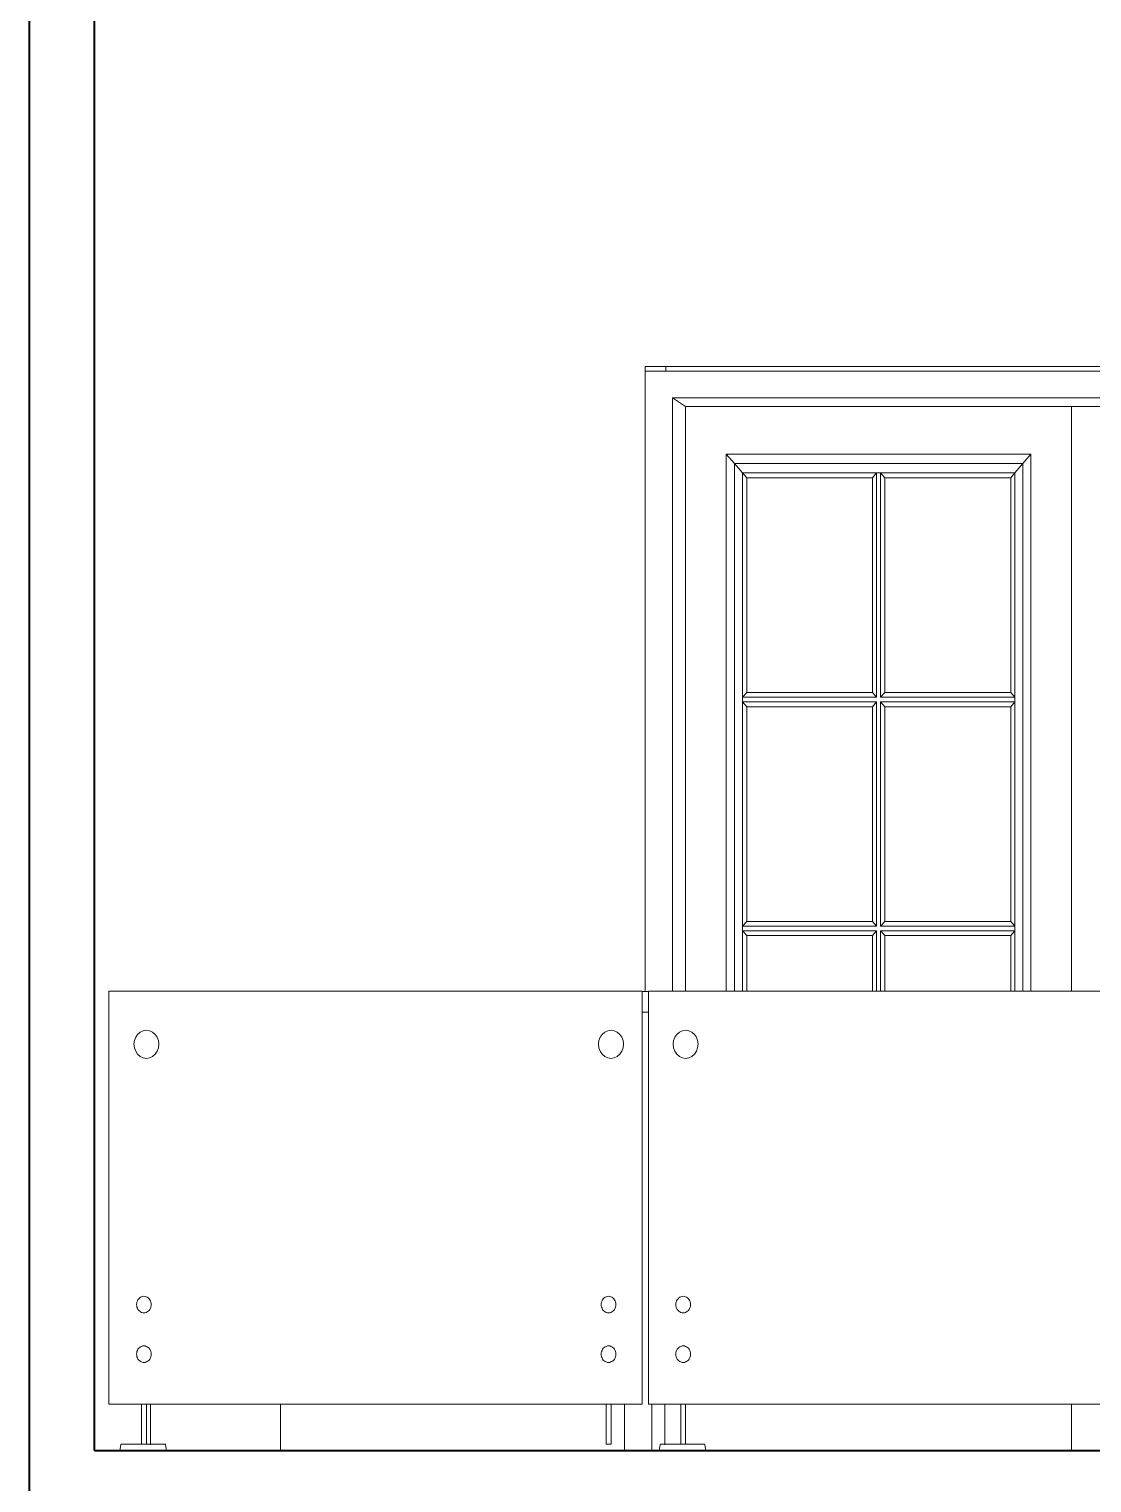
# Model space of a CAD drawing. Header units: inches. Extents: x 136316 to 139491, y -21083 to -17511.
# Drawn here: x 138058 to 138140.3, y -19955.7 to -19843.1 of the extents above; entities that cross this region are included whole.
import ezdxf

# ---------------------------------------------------------------- set-up
doc = ezdxf.new("R2010")
doc.units = ezdxf.units.IN
doc.header["$LTSCALE"] = 0.5
doc.header["$MEASUREMENT"] = 0
for name, color, linetype, lineweight in [('HACTH', 253, 'Continuous', 9), ('wall', 1, 'Continuous', 40), ('window', 4, 'Continuous', 13)]:
    doc.layers.add(name, color=color, linetype=linetype, lineweight=lineweight)

msp = doc.modelspace()

# ---------------------------------------------------------------- linework, layer by layer
at = {"layer": 'HACTH'}
msp.add_line((138077.46, -19953.19), (138077.46, -19949.61), dxfattribs=at)
at = {"layer": 'wall'}
for p, q in [((138057.97, -19727.19), (138057.97, -19967.19)), ((138063.03, -19953.19), (138063.03, -19727.19)), ((138063.03, -19953.19), (138065.01, -19953.19)), ((138065.01, -19953.19), (138068.62, -19953.19)), ((138068.62, -19953.19), (138077.46, -19953.19)), ((138077.46, -19953.19), (138106.22, -19953.19)), ((138106.22, -19953.19), (138106.8, -19953.19)), ((138106.8, -19953.19), (138110.41, -19953.19)), ((138110.41, -19953.19), (138138.76, -19953.19)), ((138138.76, -19953.19), (138146.03, -19953.19))]:
    msp.add_line(p, q, dxfattribs=at)
at = {"layer": 'window'}
for p, q in [((138105.71, -19869.19), (138105.71, -19917.61)), ((138105.71, -19869.19), (138201.71, -19869.19)), ((138105.71, -19869.56), (138201.71, -19869.56)), ((138107.31, -19869.56), (138107.31, -19869.19)), ((138107.83, -19871.62), (138108.85, -19872.3)), ((138199.6, -19871.62), (138107.83, -19871.62)), ((138107.83, -19871.62), (138107.83, -19917.61)), ((138108.85, -19872.3), (138108.85, -19917.61)), ((138108.85, -19872.3), (138198.58, -19872.3)), ((138138.76, -19917.61), (138138.76, -19872.3)), ((138112, -19875.98), (138112, -19917.61)), ((138135.61, -19875.98), (138112, -19875.98)), ((138112, -19875.98), (138112.63, -19876.72)), ((138112.63, -19876.72), (138112.63, -19917.61)), ((138134.98, -19876.72), (138112.63, -19876.72)), ((138112.63, -19876.72), (138113.26, -19877.45)), ((138134.98, -19876.72), (138134.35, -19877.45)), ((138135.61, -19875.98), (138134.98, -19876.72)), ((138134.98, -19876.72), (138134.98, -19917.61)), ((138135.61, -19917.61), (138135.61, -19875.98)), ((138113.26, -19877.45), (138113.26, -19917.61)), ((138113.26, -19877.45), (138134.35, -19877.45)), ((138113.58, -19877.82), (138113.26, -19877.45)), ((138113.58, -19877.82), (138113.58, -19894.46)), ((138123.33, -19877.82), (138113.58, -19877.82)), ((138123.33, -19877.82), (138123.65, -19877.45)), ((138123.33, -19894.46), (138123.33, -19877.82)), ((138123.65, -19877.45), (138123.65, -19894.82)), ((138123.96, -19894.82), (138123.96, -19877.45)), ((138123.96, -19877.45), (138124.28, -19877.82)), ((138134.04, -19877.82), (138124.28, -19877.82)), ((138124.28, -19877.82), (138124.28, -19894.46)), ((138134.04, -19877.82), (138134.35, -19877.45)), ((138134.04, -19894.46), (138134.04, -19877.82)), ((138134.35, -19917.61), (138134.35, -19877.45)), ((138113.26, -19894.82), (138113.58, -19894.46)), ((138123.65, -19894.82), (138113.26, -19894.82)), ((138113.58, -19894.46), (138123.33, -19894.46)), ((138123.65, -19894.82), (138123.33, -19894.46)), ((138124.28, -19894.46), (138123.96, -19894.82)), ((138134.35, -19894.82), (138123.96, -19894.82)), ((138124.28, -19894.46), (138134.04, -19894.46)), ((138134.04, -19894.46), (138134.35, -19894.82)), ((138113.26, -19895.19), (138123.65, -19895.19)), ((138113.58, -19895.56), (138113.26, -19895.19)), ((138123.33, -19895.56), (138113.58, -19895.56)), ((138113.58, -19895.56), (138113.58, -19912.2)), ((138123.33, -19895.56), (138123.65, -19895.19)), ((138123.33, -19912.2), (138123.33, -19895.56)), ((138123.65, -19895.19), (138123.65, -19912.56)), ((138123.96, -19912.56), (138123.96, -19895.19)), ((138123.96, -19895.19), (138134.35, -19895.19)), ((138123.96, -19895.19), (138124.28, -19895.56)), ((138124.28, -19895.56), (138124.28, -19912.2)), ((138134.04, -19895.56), (138124.28, -19895.56)), ((138134.35, -19895.19), (138134.04, -19895.56)), ((138134.04, -19912.2), (138134.04, -19895.56)), ((138113.26, -19912.56), (138113.58, -19912.2)), ((138123.65, -19912.56), (138113.26, -19912.56)), ((138113.26, -19912.93), (138123.65, -19912.93)), ((138113.58, -19913.3), (138113.26, -19912.93)), ((138113.58, -19912.2), (138123.33, -19912.2)), ((138123.65, -19912.56), (138123.33, -19912.2)), ((138123.65, -19912.93), (138123.33, -19913.3)), ((138123.65, -19912.93), (138123.65, -19917.61)), ((138124.28, -19912.2), (138123.96, -19912.56)), ((138134.35, -19912.56), (138123.96, -19912.56)), ((138123.96, -19917.61), (138123.96, -19912.93)), ((138123.96, -19912.93), (138134.35, -19912.93)), ((138123.96, -19912.93), (138124.28, -19913.3)), ((138124.28, -19912.2), (138134.04, -19912.2)), ((138134.04, -19912.2), (138134.35, -19912.56)), ((138134.04, -19913.3), (138134.35, -19912.93)), ((138123.33, -19913.3), (138113.58, -19913.3)), ((138113.58, -19913.3), (138113.58, -19917.61)), ((138123.33, -19917.61), (138123.33, -19913.3)), ((138124.28, -19913.3), (138124.28, -19917.61)), ((138134.04, -19913.3), (138124.28, -19913.3)), ((138134.04, -19917.61), (138134.04, -19913.3)), ((138064.16, -19949.61), (138064.16, -19917.61)), ((138064.16, -19917.61), (138105.47, -19917.61)), ((138105.47, -19917.61), (138105.47, -19949.61)), ((138105.96, -19917.62), (138105.47, -19917.62)), ((138105.96, -19949.61), (138105.96, -19917.61)), ((138105.96, -19917.61), (138148.12, -19917.61)), ((138105.96, -19919.24), (138105.47, -19919.24)), ((138066.38, -19920.96), (138066.58, -19920.78)), ((138066.58, -19920.78), (138066.81, -19920.68)), ((138066.81, -19920.68), (138067.06, -19920.64)), ((138067.31, -19920.68), (138067.06, -19920.64)), ((138067.31, -19920.68), (138067.54, -19920.78)), ((138067.74, -19920.96), (138067.54, -19920.78)), ((138102.38, -19920.96), (138102.58, -19920.78)), ((138102.58, -19920.78), (138102.82, -19920.68)), ((138102.82, -19920.68), (138103.07, -19920.64)), ((138103.32, -19920.68), (138103.07, -19920.64)), ((138103.32, -19920.68), (138103.55, -19920.78)), ((138103.75, -19920.96), (138103.55, -19920.78)), ((138108.17, -19920.96), (138108.37, -19920.78)), ((138108.37, -19920.78), (138108.6, -19920.68)), ((138108.6, -19920.68), (138108.85, -19920.64)), ((138109.1, -19920.68), (138108.85, -19920.64)), ((138109.1, -19920.68), (138109.33, -19920.78)), ((138109.53, -19920.96), (138109.33, -19920.78)), ((138066.13, -19921.44), (138066.1, -19921.72)), ((138066.1, -19921.72), (138066.13, -19922)), ((138066.13, -19921.44), (138066.23, -19921.18)), ((138066.23, -19922.26), (138066.13, -19922)), ((138066.23, -19921.18), (138066.38, -19920.96)), ((138067.74, -19920.96), (138067.9, -19921.18)), ((138067.99, -19921.44), (138067.9, -19921.18)), ((138067.99, -19922), (138067.9, -19922.26)), ((138067.99, -19921.44), (138068.03, -19921.72)), ((138067.99, -19922), (138068.03, -19921.72)), ((138102.13, -19921.44), (138102.1, -19921.72)), ((138102.1, -19921.72), (138102.13, -19922)), ((138102.13, -19921.44), (138102.23, -19921.18)), ((138102.23, -19922.26), (138102.13, -19922)), ((138102.23, -19921.18), (138102.38, -19920.96)), ((138103.75, -19920.96), (138103.9, -19921.18)), ((138104, -19921.44), (138103.9, -19921.18)), ((138104, -19922), (138103.9, -19922.26)), ((138104, -19921.44), (138104.03, -19921.72)), ((138104, -19922), (138104.03, -19921.72)), ((138107.92, -19921.44), (138107.89, -19921.72)), ((138107.89, -19921.72), (138107.92, -19922)), ((138107.92, -19921.44), (138108.02, -19921.18)), ((138108.02, -19922.26), (138107.92, -19922)), ((138108.02, -19921.18), (138108.17, -19920.96)), ((138109.53, -19920.96), (138109.69, -19921.18)), ((138109.78, -19921.44), (138109.69, -19921.18)), ((138109.78, -19922), (138109.69, -19922.26)), ((138109.78, -19921.44), (138109.82, -19921.72)), ((138109.78, -19922), (138109.82, -19921.72)), ((138066.38, -19922.49), (138066.23, -19922.26)), ((138066.38, -19922.49), (138066.58, -19922.66)), ((138066.58, -19922.66), (138066.81, -19922.77)), ((138066.81, -19922.77), (138067.06, -19922.81)), ((138067.06, -19922.81), (138067.31, -19922.77)), ((138067.31, -19922.77), (138067.54, -19922.66)), ((138067.54, -19922.66), (138067.74, -19922.49)), ((138067.9, -19922.26), (138067.74, -19922.49)), ((138102.38, -19922.49), (138102.23, -19922.26)), ((138102.38, -19922.49), (138102.58, -19922.66)), ((138102.58, -19922.66), (138102.82, -19922.77)), ((138102.82, -19922.77), (138103.07, -19922.81)), ((138103.07, -19922.81), (138103.32, -19922.77)), ((138103.32, -19922.77), (138103.55, -19922.66)), ((138103.55, -19922.66), (138103.75, -19922.49)), ((138103.9, -19922.26), (138103.75, -19922.49)), ((138108.17, -19922.49), (138108.02, -19922.26)), ((138108.17, -19922.49), (138108.37, -19922.66)), ((138108.37, -19922.66), (138108.6, -19922.77)), ((138108.6, -19922.77), (138108.85, -19922.81)), ((138108.85, -19922.81), (138109.1, -19922.77)), ((138109.1, -19922.77), (138109.33, -19922.66)), ((138109.33, -19922.66), (138109.53, -19922.49)), ((138109.69, -19922.26), (138109.53, -19922.49)), ((138066.31, -19941.79), (138066.3, -19941.89)), ((138066.3, -19941.89), (138066.31, -19941.99)), ((138066.31, -19941.79), (138066.33, -19941.7)), ((138066.31, -19941.99), (138066.33, -19942.09)), ((138066.36, -19941.6), (138066.33, -19941.7)), ((138066.33, -19942.09), (138066.36, -19942.18)), ((138066.41, -19941.52), (138066.36, -19941.6)), ((138066.36, -19942.18), (138066.41, -19942.27)), ((138066.47, -19941.44), (138066.41, -19941.52)), ((138066.41, -19942.27), (138066.47, -19942.35)), ((138066.54, -19941.38), (138066.47, -19941.44)), ((138066.61, -19941.32), (138066.54, -19941.38)), ((138066.69, -19941.28), (138066.61, -19941.32)), ((138066.69, -19941.28), (138066.78, -19941.26)), ((138066.78, -19941.26), (138066.87, -19941.25)), ((138066.96, -19941.26), (138066.87, -19941.25)), ((138067.05, -19941.28), (138066.96, -19941.26)), ((138067.13, -19941.32), (138067.05, -19941.28)), ((138067.13, -19941.32), (138067.21, -19941.38)), ((138067.27, -19941.44), (138067.21, -19941.38)), ((138067.33, -19941.52), (138067.27, -19941.44)), ((138067.27, -19942.35), (138067.33, -19942.27)), ((138067.38, -19941.6), (138067.33, -19941.52)), ((138067.33, -19942.27), (138067.38, -19942.18)), ((138067.41, -19941.7), (138067.38, -19941.6)), ((138067.38, -19942.18), (138067.41, -19942.09)), ((138067.43, -19941.79), (138067.41, -19941.7)), ((138067.41, -19942.09), (138067.43, -19941.99)), ((138067.44, -19941.89), (138067.43, -19941.79)), ((138067.43, -19941.99), (138067.44, -19941.89)), ((138102.31, -19941.79), (138102.33, -19941.7)), ((138102.31, -19941.79), (138102.31, -19941.89)), ((138102.31, -19941.89), (138102.31, -19941.99)), ((138102.31, -19941.99), (138102.33, -19942.09)), ((138102.37, -19941.6), (138102.33, -19941.7)), ((138102.33, -19942.09), (138102.37, -19942.18)), ((138102.42, -19941.52), (138102.37, -19941.6)), ((138102.37, -19942.18), (138102.42, -19942.27)), ((138102.47, -19941.44), (138102.42, -19941.52)), ((138102.42, -19942.27), (138102.47, -19942.35)), ((138102.54, -19941.38), (138102.47, -19941.44)), ((138102.62, -19941.32), (138102.54, -19941.38)), ((138102.7, -19941.28), (138102.62, -19941.32)), ((138102.7, -19941.28), (138102.79, -19941.26)), ((138102.79, -19941.26), (138102.88, -19941.25)), ((138102.97, -19941.26), (138102.88, -19941.25)), ((138103.05, -19941.28), (138102.97, -19941.26)), ((138103.14, -19941.32), (138103.05, -19941.28)), ((138103.14, -19941.32), (138103.21, -19941.38)), ((138103.28, -19941.44), (138103.21, -19941.38)), ((138103.34, -19941.52), (138103.28, -19941.44)), ((138103.28, -19942.35), (138103.34, -19942.27)), ((138103.38, -19941.6), (138103.34, -19941.52)), ((138103.34, -19942.27), (138103.38, -19942.18)), ((138103.42, -19941.7), (138103.38, -19941.6)), ((138103.38, -19942.18), (138103.42, -19942.09)), ((138103.44, -19941.79), (138103.42, -19941.7)), ((138103.42, -19942.09), (138103.44, -19941.99)), ((138103.45, -19941.89), (138103.44, -19941.79)), ((138103.44, -19941.99), (138103.45, -19941.89)), ((138108.1, -19941.79), (138108.09, -19941.89)), ((138108.09, -19941.89), (138108.1, -19941.99)), ((138108.1, -19941.79), (138108.12, -19941.7)), ((138108.1, -19941.99), (138108.12, -19942.09)), ((138108.15, -19941.6), (138108.12, -19941.7)), ((138108.12, -19942.09), (138108.15, -19942.18)), ((138108.2, -19941.52), (138108.15, -19941.6)), ((138108.15, -19942.18), (138108.2, -19942.27)), ((138108.26, -19941.44), (138108.2, -19941.52)), ((138108.2, -19942.27), (138108.26, -19942.35)), ((138108.33, -19941.38), (138108.26, -19941.44)), ((138108.4, -19941.32), (138108.33, -19941.38)), ((138108.49, -19941.28), (138108.4, -19941.32)), ((138108.49, -19941.28), (138108.57, -19941.26)), ((138108.57, -19941.26), (138108.66, -19941.25)), ((138108.75, -19941.26), (138108.66, -19941.25)), ((138108.84, -19941.28), (138108.75, -19941.26)), ((138108.92, -19941.32), (138108.84, -19941.28)), ((138108.92, -19941.32), (138109, -19941.38)), ((138109.06, -19941.44), (138109, -19941.38)), ((138109.12, -19941.52), (138109.06, -19941.44)), ((138109.06, -19942.35), (138109.12, -19942.27)), ((138109.17, -19941.6), (138109.12, -19941.52)), ((138109.12, -19942.27), (138109.17, -19942.18)), ((138109.2, -19941.7), (138109.17, -19941.6)), ((138109.17, -19942.18), (138109.2, -19942.09)), ((138109.22, -19941.79), (138109.2, -19941.7)), ((138109.2, -19942.09), (138109.22, -19941.99)), ((138109.23, -19941.89), (138109.22, -19941.79)), ((138109.22, -19941.99), (138109.23, -19941.89)), ((138066.47, -19942.35), (138066.54, -19942.41)), ((138066.61, -19942.46), (138066.54, -19942.41)), ((138066.69, -19942.5), (138066.61, -19942.46)), ((138066.78, -19942.53), (138066.69, -19942.5)), ((138066.87, -19942.53), (138066.78, -19942.53)), ((138066.87, -19942.53), (138066.96, -19942.53)), ((138067.05, -19942.5), (138066.96, -19942.53)), ((138067.05, -19942.5), (138067.13, -19942.46)), ((138067.13, -19942.46), (138067.21, -19942.41)), ((138067.21, -19942.41), (138067.27, -19942.35)), ((138102.47, -19942.35), (138102.54, -19942.41)), ((138102.62, -19942.46), (138102.54, -19942.41)), ((138102.7, -19942.5), (138102.62, -19942.46)), ((138102.79, -19942.53), (138102.7, -19942.5)), ((138102.88, -19942.53), (138102.79, -19942.53)), ((138102.88, -19942.53), (138102.97, -19942.53)), ((138103.05, -19942.5), (138102.97, -19942.53)), ((138103.05, -19942.5), (138103.14, -19942.46)), ((138103.14, -19942.46), (138103.21, -19942.41)), ((138103.21, -19942.41), (138103.28, -19942.35)), ((138108.26, -19942.35), (138108.33, -19942.41)), ((138108.4, -19942.46), (138108.33, -19942.41)), ((138108.49, -19942.5), (138108.4, -19942.46)), ((138108.57, -19942.53), (138108.49, -19942.5)), ((138108.66, -19942.53), (138108.57, -19942.53)), ((138108.66, -19942.53), (138108.75, -19942.53)), ((138108.84, -19942.5), (138108.75, -19942.53)), ((138108.84, -19942.5), (138108.92, -19942.46)), ((138108.92, -19942.46), (138109, -19942.41)), ((138109, -19942.41), (138109.06, -19942.35)), ((138066.31, -19945.63), (138066.3, -19945.73)), ((138066.33, -19945.54), (138066.31, -19945.63)), ((138066.36, -19945.44), (138066.33, -19945.54)), ((138066.41, -19945.36), (138066.36, -19945.44)), ((138066.47, -19945.28), (138066.41, -19945.36)), ((138066.47, -19945.28), (138066.54, -19945.22)), ((138066.61, -19945.16), (138066.54, -19945.22)), ((138066.61, -19945.16), (138066.69, -19945.13)), ((138066.69, -19945.13), (138066.78, -19945.1)), ((138066.78, -19945.1), (138066.87, -19945.09)), ((138066.96, -19945.1), (138066.87, -19945.09)), ((138066.96, -19945.1), (138067.05, -19945.13)), ((138067.05, -19945.13), (138067.13, -19945.16)), ((138067.21, -19945.22), (138067.13, -19945.16)), ((138067.27, -19945.28), (138067.21, -19945.22)), ((138067.33, -19945.36), (138067.27, -19945.28)), ((138067.38, -19945.44), (138067.33, -19945.36)), ((138067.41, -19945.54), (138067.38, -19945.44)), ((138067.43, -19945.63), (138067.41, -19945.54)), ((138067.44, -19945.73), (138067.43, -19945.63)), ((138102.33, -19945.54), (138102.31, -19945.63)), ((138102.31, -19945.63), (138102.31, -19945.73)), ((138102.37, -19945.44), (138102.33, -19945.54)), ((138102.42, -19945.36), (138102.37, -19945.44)), ((138102.47, -19945.28), (138102.42, -19945.36)), ((138102.47, -19945.28), (138102.54, -19945.22)), ((138102.62, -19945.16), (138102.54, -19945.22)), ((138102.62, -19945.16), (138102.7, -19945.13)), ((138102.7, -19945.13), (138102.79, -19945.1)), ((138102.79, -19945.1), (138102.88, -19945.09)), ((138102.97, -19945.1), (138102.88, -19945.09)), ((138102.97, -19945.1), (138103.05, -19945.13)), ((138103.05, -19945.13), (138103.14, -19945.16)), ((138103.21, -19945.22), (138103.14, -19945.16)), ((138103.28, -19945.28), (138103.21, -19945.22)), ((138103.34, -19945.36), (138103.28, -19945.28)), ((138103.38, -19945.44), (138103.34, -19945.36)), ((138103.42, -19945.54), (138103.38, -19945.44)), ((138103.44, -19945.63), (138103.42, -19945.54)), ((138103.45, -19945.73), (138103.44, -19945.63)), ((138108.1, -19945.63), (138108.09, -19945.73)), ((138108.12, -19945.54), (138108.1, -19945.63)), ((138108.15, -19945.44), (138108.12, -19945.54)), ((138108.2, -19945.36), (138108.15, -19945.44)), ((138108.26, -19945.28), (138108.2, -19945.36)), ((138108.26, -19945.28), (138108.33, -19945.22)), ((138108.4, -19945.16), (138108.33, -19945.22)), ((138108.4, -19945.16), (138108.49, -19945.13)), ((138108.49, -19945.13), (138108.57, -19945.1)), ((138108.57, -19945.1), (138108.66, -19945.09)), ((138108.75, -19945.1), (138108.66, -19945.09)), ((138108.75, -19945.1), (138108.84, -19945.13)), ((138108.84, -19945.13), (138108.92, -19945.16)), ((138109, -19945.22), (138108.92, -19945.16)), ((138109.06, -19945.28), (138109, -19945.22)), ((138109.12, -19945.36), (138109.06, -19945.28)), ((138109.17, -19945.44), (138109.12, -19945.36)), ((138109.2, -19945.54), (138109.17, -19945.44)), ((138109.22, -19945.63), (138109.2, -19945.54)), ((138109.23, -19945.73), (138109.22, -19945.63)), ((138066.3, -19945.73), (138066.31, -19945.83)), ((138066.31, -19945.83), (138066.33, -19945.93)), ((138066.33, -19945.93), (138066.36, -19946.03)), ((138066.36, -19946.03), (138066.41, -19946.11)), ((138066.41, -19946.11), (138066.47, -19946.19)), ((138066.47, -19946.19), (138066.54, -19946.25)), ((138066.54, -19946.25), (138066.61, -19946.3)), ((138066.61, -19946.3), (138066.69, -19946.34)), ((138066.69, -19946.34), (138066.78, -19946.37)), ((138066.78, -19946.37), (138066.87, -19946.37)), ((138066.87, -19946.37), (138066.96, -19946.37)), ((138066.96, -19946.37), (138067.05, -19946.34)), ((138067.05, -19946.34), (138067.13, -19946.3)), ((138067.21, -19946.25), (138067.13, -19946.3)), ((138067.21, -19946.25), (138067.27, -19946.19)), ((138067.27, -19946.19), (138067.33, -19946.11)), ((138067.33, -19946.11), (138067.38, -19946.03)), ((138067.38, -19946.03), (138067.41, -19945.93)), ((138067.41, -19945.93), (138067.43, -19945.83)), ((138067.43, -19945.83), (138067.44, -19945.73)), ((138102.31, -19945.73), (138102.31, -19945.83)), ((138102.31, -19945.83), (138102.33, -19945.93)), ((138102.33, -19945.93), (138102.37, -19946.03)), ((138102.37, -19946.03), (138102.42, -19946.11)), ((138102.42, -19946.11), (138102.47, -19946.19)), ((138102.47, -19946.19), (138102.54, -19946.25)), ((138102.54, -19946.25), (138102.62, -19946.3)), ((138102.62, -19946.3), (138102.7, -19946.34)), ((138102.7, -19946.34), (138102.79, -19946.37)), ((138102.79, -19946.37), (138102.88, -19946.37)), ((138102.88, -19946.37), (138102.97, -19946.37)), ((138102.97, -19946.37), (138103.05, -19946.34)), ((138103.05, -19946.34), (138103.14, -19946.3)), ((138103.21, -19946.25), (138103.14, -19946.3)), ((138103.21, -19946.25), (138103.28, -19946.19)), ((138103.28, -19946.19), (138103.34, -19946.11)), ((138103.34, -19946.11), (138103.38, -19946.03)), ((138103.38, -19946.03), (138103.42, -19945.93)), ((138103.42, -19945.93), (138103.44, -19945.83)), ((138103.44, -19945.83), (138103.45, -19945.73)), ((138108.09, -19945.73), (138108.1, -19945.83)), ((138108.1, -19945.83), (138108.12, -19945.93)), ((138108.12, -19945.93), (138108.15, -19946.03)), ((138108.15, -19946.03), (138108.2, -19946.11)), ((138108.2, -19946.11), (138108.26, -19946.19)), ((138108.26, -19946.19), (138108.33, -19946.25)), ((138108.33, -19946.25), (138108.4, -19946.3)), ((138108.4, -19946.3), (138108.49, -19946.34)), ((138108.49, -19946.34), (138108.57, -19946.37)), ((138108.57, -19946.37), (138108.66, -19946.37)), ((138108.66, -19946.37), (138108.75, -19946.37)), ((138108.75, -19946.37), (138108.84, -19946.34)), ((138108.84, -19946.34), (138108.92, -19946.3)), ((138109, -19946.25), (138108.92, -19946.3)), ((138109, -19946.25), (138109.06, -19946.19)), ((138109.06, -19946.19), (138109.12, -19946.11)), ((138109.12, -19946.11), (138109.17, -19946.03)), ((138109.17, -19946.03), (138109.2, -19945.93)), ((138109.2, -19945.93), (138109.22, -19945.83)), ((138109.22, -19945.83), (138109.23, -19945.73)), ((138105.47, -19949.61), (138064.16, -19949.61)), ((138066.68, -19949.61), (138066.68, -19952.7)), ((138067.06, -19952.7), (138067.06, -19949.61)), ((138067.39, -19949.61), (138067.39, -19952.75)), ((138102.69, -19949.61), (138102.69, -19952.7)), ((138103.07, -19952.7), (138103.07, -19949.61)), ((138104.11, -19953.19), (138104.11, -19949.61)), ((138148.12, -19949.61), (138105.96, -19949.61)), ((138106.22, -19953.19), (138106.22, -19949.61)), ((138107.25, -19949.61), (138107.25, -19952.75)), ((138108.47, -19949.61), (138108.47, -19952.7)), ((138108.85, -19952.7), (138108.85, -19949.61)), ((138138.76, -19953.19), (138138.76, -19949.61)), ((138065.01, -19953.19), (138065.09, -19952.75)), ((138065.09, -19952.74), (138065.1, -19952.73)), ((138065.09, -19952.74), (138065.09, -19952.75)), ((138065.09, -19952.74), (138065.09, -19952.74)), ((138065.09, -19952.75), (138065.09, -19952.75)), ((138065.09, -19952.75), (138065.09, -19952.75)), ((138065.11, -19952.72), (138065.1, -19952.72)), ((138065.1, -19952.72), (138065.1, -19952.73)), ((138065.1, -19952.73), (138065.1, -19952.73)), ((138065.1, -19952.73), (138065.1, -19952.73)), ((138065.11, -19952.71), (138065.11, -19952.72)), ((138065.11, -19952.71), (138065.11, -19952.71)), ((138065.12, -19952.71), (138065.11, -19952.71)), ((138065.11, -19952.72), (138065.11, -19952.72)), ((138065.12, -19952.71), (138065.12, -19952.71)), ((138065.12, -19952.71), (138065.13, -19952.71)), ((138065.14, -19952.7), (138065.13, -19952.7)), ((138065.13, -19952.7), (138065.13, -19952.71)), ((138065.13, -19952.71), (138065.13, -19952.71)), ((138065.14, -19952.7), (138065.14, -19952.7)), ((138065.14, -19952.7), (138065.14, -19952.7)), ((138068.48, -19952.7), (138065.14, -19952.7)), ((138067.39, -19952.75), (138067.39, -19952.75)), ((138068.49, -19952.7), (138068.48, -19952.7)), ((138068.5, -19952.7), (138068.49, -19952.7)), ((138068.49, -19952.7), (138068.49, -19952.7)), ((138068.5, -19952.71), (138068.5, -19952.7)), ((138068.51, -19952.71), (138068.5, -19952.71)), ((138068.5, -19952.71), (138068.5, -19952.71)), ((138068.51, -19952.71), (138068.51, -19952.71)), ((138068.51, -19952.71), (138068.51, -19952.71)), ((138068.51, -19952.71), (138068.52, -19952.71)), ((138068.52, -19952.72), (138068.52, -19952.71)), ((138068.53, -19952.72), (138068.52, -19952.72)), ((138068.52, -19952.72), (138068.52, -19952.72)), ((138068.53, -19952.73), (138068.53, -19952.72)), ((138068.53, -19952.73), (138068.53, -19952.73)), ((138068.53, -19952.73), (138068.53, -19952.73)), ((138068.53, -19952.73), (138068.53, -19952.74)), ((138068.54, -19952.74), (138068.53, -19952.74)), ((138068.54, -19952.75), (138068.54, -19952.74)), ((138068.54, -19952.75), (138068.54, -19952.75)), ((138068.62, -19953.19), (138068.54, -19952.75)), ((138068.54, -19952.75), (138068.54, -19952.75)), ((138102.69, -19952.7), (138103.07, -19952.7)), ((138106.8, -19953.19), (138106.88, -19952.75)), ((138106.88, -19952.74), (138106.89, -19952.73)), ((138106.88, -19952.74), (138106.88, -19952.75)), ((138106.88, -19952.74), (138106.88, -19952.74)), ((138106.88, -19952.75), (138106.88, -19952.75)), ((138106.88, -19952.75), (138106.88, -19952.75)), ((138106.9, -19952.72), (138106.89, -19952.72)), ((138106.89, -19952.72), (138106.89, -19952.73)), ((138106.89, -19952.73), (138106.89, -19952.73)), ((138106.89, -19952.73), (138106.89, -19952.73)), ((138106.9, -19952.71), (138106.9, -19952.72)), ((138106.9, -19952.71), (138106.91, -19952.71)), ((138106.9, -19952.72), (138106.9, -19952.72)), ((138106.91, -19952.71), (138106.91, -19952.71)), ((138106.91, -19952.71), (138106.92, -19952.71)), ((138106.91, -19952.71), (138106.91, -19952.71)), ((138106.93, -19952.7), (138106.92, -19952.7)), ((138106.92, -19952.7), (138106.92, -19952.71)), ((138106.92, -19952.71), (138106.92, -19952.71)), ((138106.94, -19952.7), (138106.93, -19952.7)), ((138106.93, -19952.7), (138106.93, -19952.7)), ((138110.27, -19952.7), (138106.94, -19952.7)), ((138107.25, -19952.75), (138107.25, -19952.75)), ((138110.28, -19952.7), (138110.27, -19952.7)), ((138110.29, -19952.7), (138110.28, -19952.7)), ((138110.28, -19952.7), (138110.28, -19952.7)), ((138110.29, -19952.71), (138110.29, -19952.7)), ((138110.3, -19952.71), (138110.29, -19952.71)), ((138110.29, -19952.71), (138110.29, -19952.71)), ((138110.3, -19952.71), (138110.3, -19952.71)), ((138110.3, -19952.71), (138110.3, -19952.71)), ((138110.3, -19952.71), (138110.31, -19952.71)), ((138110.31, -19952.72), (138110.31, -19952.71)), ((138110.32, -19952.72), (138110.31, -19952.72)), ((138110.31, -19952.72), (138110.31, -19952.72)), ((138110.32, -19952.73), (138110.32, -19952.72)), ((138110.32, -19952.73), (138110.32, -19952.73)), ((138110.32, -19952.73), (138110.32, -19952.73)), ((138110.32, -19952.73), (138110.32, -19952.74)), ((138110.33, -19952.74), (138110.32, -19952.74)), ((138110.33, -19952.75), (138110.33, -19952.74)), ((138110.33, -19952.75), (138110.33, -19952.75)), ((138110.41, -19953.19), (138110.33, -19952.75)), ((138110.33, -19952.75), (138110.33, -19952.75))]:
    msp.add_line(p, q, dxfattribs=at)

doc.saveas('drawing.dxf')
